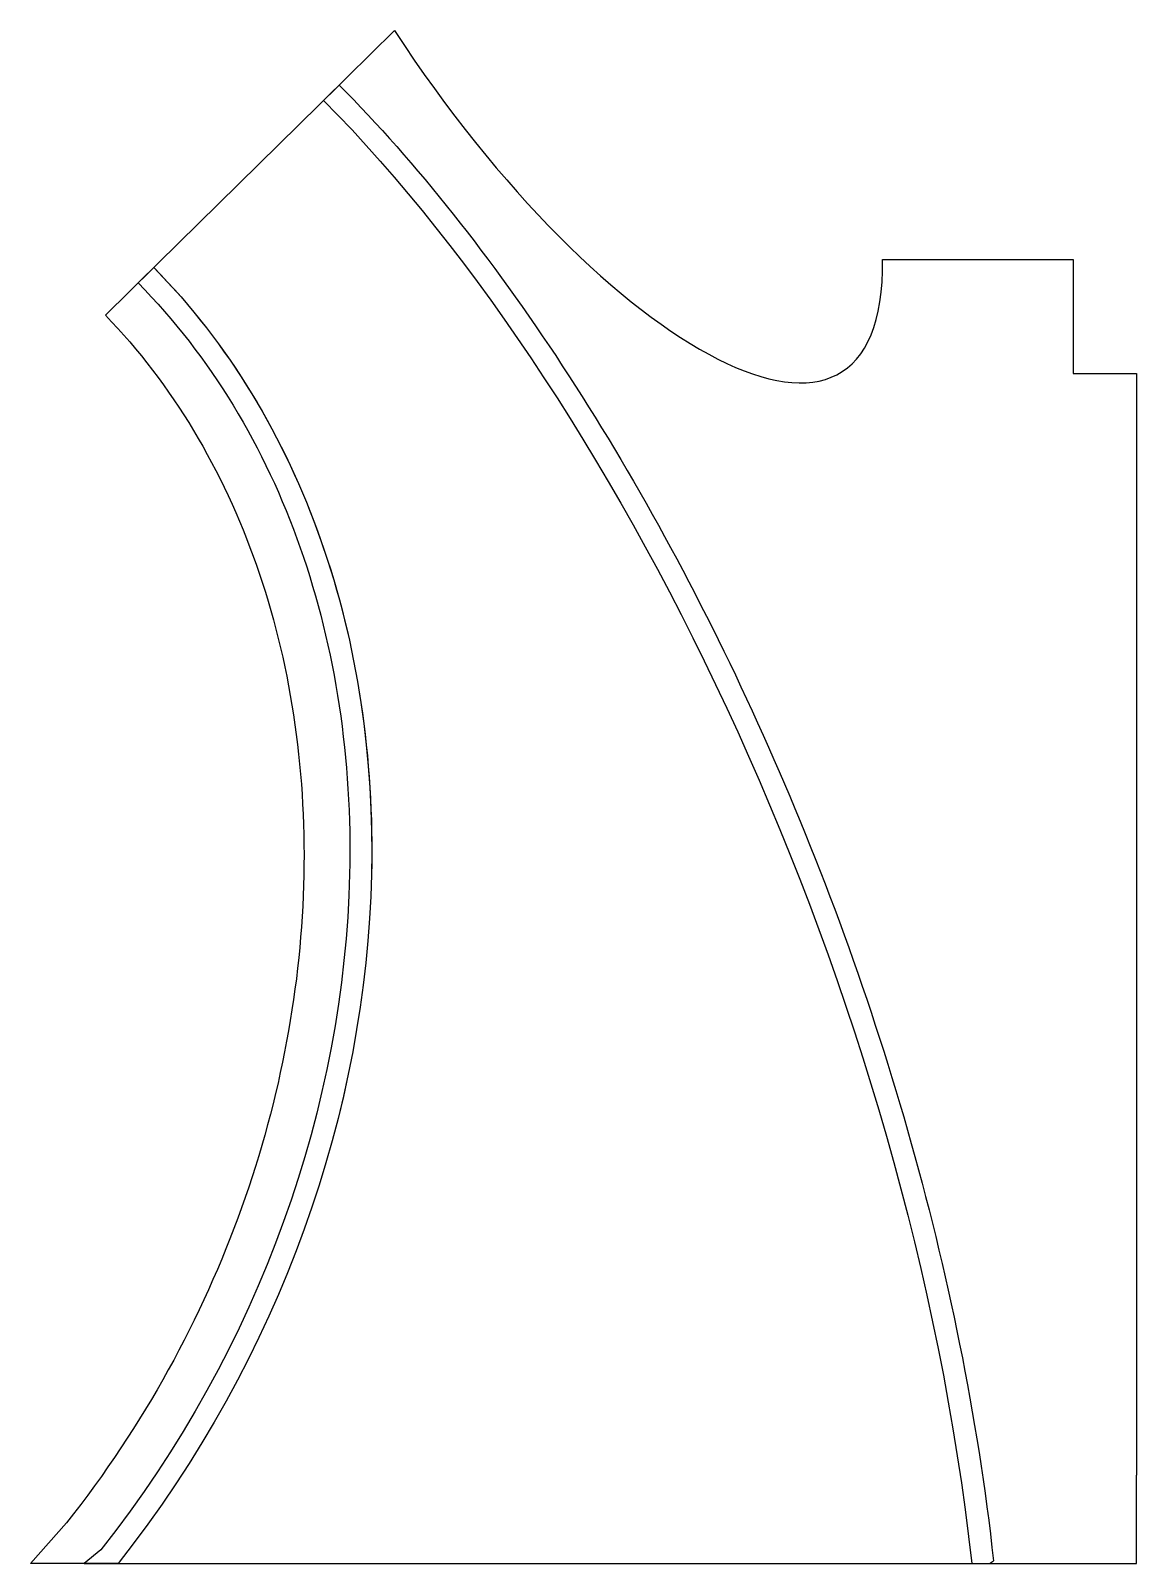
# Model space of a CAD drawing. Header units: millimetres. Extents: x -53.7 to -3.4, y 201.3 to 271.1.
import ezdxf

# ---------------------------------------------------------------- set-up
doc = ezdxf.new("R2010")
doc.units = ezdxf.units.MM
doc.layers.add('fan', color=7, linetype='Continuous')
doc.layers.add('fanClip', color=7, linetype='Continuous')

msp = doc.modelspace()

# ---------------------------------------------------------------- linework, layer by layer
at = {"layer": 'fan', "color": 7, "linetype": 'Continuous'}
for p, q in [((-40.402, 267.919), (-37.171, 271.098)), ((-14.941, 260.671), (-6.259, 260.671)), ((-6.259, 260.671), (-6.259, 255.483)), ((-50.342, 258.139), (-48.14, 260.305)), ((-6.259, 255.483), (-3.381, 255.483)), ((-52.118, 203.122), (-53.748, 201.283)), ((-49.765, 201.283), (-53.748, 201.283)), ((-10.881, 201.283), (-8.381, 201.283))]:
    msp.add_line(p, q, dxfattribs=at)
for points in [[(-37.171, 271.098), (-27.693, 256.559), (-14.792, 249.221), (-14.941, 260.671)], [(-40.402, 267.919), (-26.583, 253.954), (-13.762, 227.384), (-10.881, 201.283)], [(-48.14, 260.305), (-34.464, 246.404), (-34.823, 220.148), (-49.765, 201.283)]]:
    msp.add_open_spline(points, degree=3, dxfattribs=at)
msp.add_open_spline([(-50.342, 258.139), (-47.294, 254.97), (-44.985, 251.095), (-41.94, 242.411), (-41.204, 237.602), (-41.406, 227.644), (-42.344, 222.494), (-45.936, 212.463), (-48.589, 207.582), (-52.118, 203.122)], degree=3, knots=[0, 0, 0, 0, 0.25, 0.25, 0.5, 0.5, 0.75, 0.75, 1, 1, 1, 1], dxfattribs=at)
at = {"layer": 'fanClip', "color": 7, "linetype": 'Continuous'}
for p, q in [((-48.853, 259.604), (-39.69, 268.622)), ((-3.381, 255.483), (-3.381, 205.299)), ((-3.381, 201.283), (-3.381, 205.299)), ((-50.549, 201.904), (-51.306, 201.283)), ((-51.306, 201.283), (-10.065, 201.283)), ((-10.065, 201.283), (-9.887, 201.392)), ((-8.381, 201.283), (-3.381, 201.283))]:
    msp.add_line(p, q, dxfattribs=at)
for points, knots in [([(-39.69, 268.622), (-32.673, 261.525), (-25.964, 251.305), (-15.298, 227.826), (-11.341, 214.567), (-9.887, 201.392)], [0, 0, 0, 0, 0.5, 0.5, 1, 1, 1, 1]), ([(-48.14, 260.305), (-44.722, 256.83), (-42.179, 252.582), (-38.867, 243.16), (-38.097, 237.985), (-38.469, 221.995), (-42.294, 210.715), (-49.765, 201.282)], [0, 0, 0, 0, 0.25, 0.25, 0.5, 0.5, 1, 1, 1, 1]), ([(-48.853, 259.604), (-45.547, 256.243), (-43.079, 252.127), (-39.855, 242.954), (-39.099, 237.897), (-39.462, 222.24), (-43.215, 211.16), (-50.549, 201.904)], [0, 0, 0, 0, 0.25, 0.25, 0.5, 0.5, 1, 1, 1, 1])]:
    msp.add_open_spline(points, degree=3, knots=knots, dxfattribs=at)

doc.saveas('drawing.dxf')
